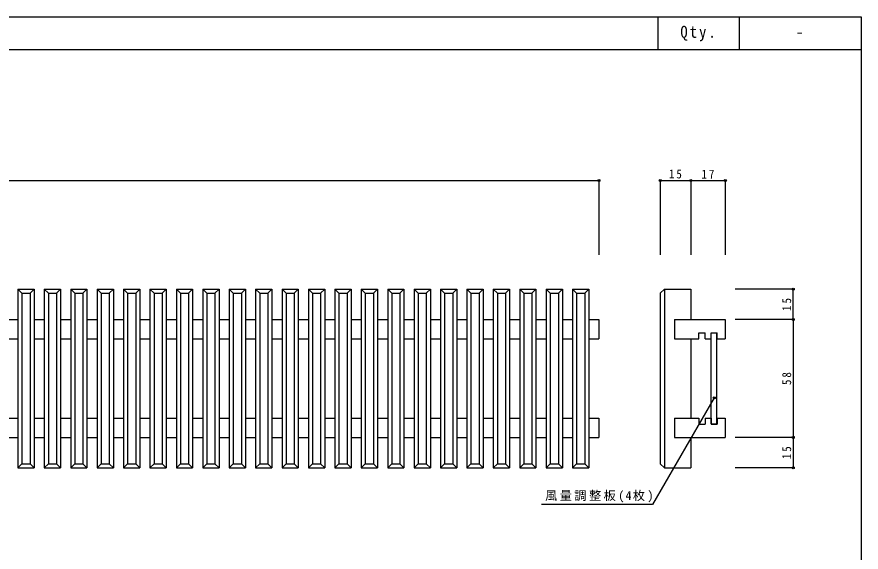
# Model space of a CAD drawing. Units: millimetres, scale not verified. Extents: x -315 to 4492, y -3704 to 299.
# Drawn here: x 77.1 to 492.6, y 35.7 to 299.1 of the extents above; entities that cross this region are included whole.
import ezdxf
from ezdxf.enums import TextEntityAlignment as Align

# ---------------------------------------------------------------- set-up
doc = ezdxf.new("R2010")
doc.units = ezdxf.units.MM
doc.header["$LTSCALE"] = 2
doc.header["$PDMODE"] = 32
doc.header["$PDSIZE"] = 1
doc.layers.add('0-0', color=7, linetype='Continuous')
doc.layers.add('F-0', color=2, linetype='Continuous')
doc.styles.add('ＭＳ ゴシック', font='')
doc.styles.get('ＭＳ ゴシック').set_extended_font_data('MS Gothic')

msp = doc.modelspace()

# ---------------------------------------------------------------- linework, layer by layer
at = {"layer": '0-0', "color": 4}
for p, q in [((-239.437, 218.54), (363.563, 218.54)), ((363.563, 218.54), (363.563, 181.934)), ((393.745, 218.54), (408.745, 218.54)), ((393.745, 218.54), (393.745, 181.934)), ((408.745, 218.54), (408.745, 181.934)), ((408.745, 218.54), (425.745, 218.54)), ((425.745, 218.54), (425.745, 181.934)), ((79.563, 163.139), (77.563, 165.139)), ((79.563, 163.139), (79.563, 79.139)), ((83.563, 163.139), (85.563, 165.139)), ((92.563, 163.139), (90.563, 165.139)), ((92.563, 163.139), (92.563, 79.139)), ((96.563, 163.139), (98.563, 165.139)), ((105.563, 163.139), (103.563, 165.139)), ((105.563, 163.139), (105.563, 79.139)), ((109.563, 163.139), (111.563, 165.139)), ((118.563, 163.139), (116.563, 165.139)), ((118.563, 163.139), (118.563, 79.139)), ((122.563, 163.139), (124.563, 165.139)), ((131.563, 163.139), (129.563, 165.139)), ((131.563, 163.139), (131.563, 79.139)), ((135.563, 163.139), (137.563, 165.139)), ((144.563, 163.139), (142.563, 165.139)), ((144.563, 163.139), (144.563, 79.139)), ((148.563, 163.139), (150.563, 165.139)), ((157.563, 163.139), (155.563, 165.139)), ((157.563, 163.139), (157.563, 79.139)), ((161.563, 163.139), (163.563, 165.139)), ((170.563, 163.139), (168.563, 165.139)), ((170.563, 163.139), (170.563, 79.139)), ((174.563, 163.139), (176.563, 165.139)), ((183.563, 163.139), (181.563, 165.139)), ((183.563, 163.139), (183.563, 79.139)), ((187.563, 163.139), (189.563, 165.139)), ((196.563, 163.139), (194.563, 165.139)), ((196.563, 163.139), (196.563, 79.139)), ((200.563, 163.139), (202.563, 165.139)), ((209.563, 163.139), (207.563, 165.139)), ((209.563, 163.139), (209.563, 79.139)), ((213.563, 163.139), (215.563, 165.139)), ((222.563, 163.139), (220.563, 165.139)), ((222.563, 163.139), (222.563, 79.139)), ((226.563, 163.139), (228.563, 165.139)), ((235.563, 163.139), (233.563, 165.139)), ((235.563, 163.139), (235.563, 79.139)), ((239.563, 163.139), (241.563, 165.139)), ((248.563, 163.139), (246.563, 165.139)), ((248.563, 163.139), (248.563, 79.139)), ((252.563, 163.139), (254.563, 165.139)), ((261.563, 163.139), (259.563, 165.139)), ((261.563, 163.139), (261.563, 79.139)), ((265.563, 163.139), (267.563, 165.139)), ((274.563, 163.139), (272.563, 165.139)), ((274.563, 163.139), (274.563, 79.139)), ((278.563, 163.139), (280.563, 165.139)), ((287.563, 163.139), (285.563, 165.139)), ((287.563, 163.139), (287.563, 79.139)), ((291.563, 163.139), (293.563, 165.139)), ((300.563, 163.139), (298.563, 165.139)), ((300.563, 163.139), (300.563, 79.139)), ((304.563, 163.139), (306.563, 165.139)), ((313.563, 163.139), (311.563, 165.139)), ((313.563, 163.139), (313.563, 79.139)), ((317.563, 163.139), (319.563, 165.139)), ((326.563, 163.139), (324.563, 165.139)), ((326.563, 163.139), (326.563, 79.139)), ((330.563, 163.139), (332.563, 165.139)), ((339.563, 163.139), (337.563, 165.139)), ((339.563, 163.139), (339.563, 79.139)), ((343.563, 163.139), (345.563, 165.139)), ((352.563, 163.139), (350.563, 165.139)), ((352.563, 163.139), (352.563, 79.139)), ((356.563, 163.139), (358.563, 165.139)), ((395.745, 165.139), (395.745, 77.139)), ((459.205, 165.139), (430.651, 165.139)), ((459.205, 150.139), (459.205, 165.139)), ((459.205, 150.139), (430.651, 150.139)), ((459.205, 150.139), (459.205, 92.139)), ((420.314, 111.636), (389.961, 59.064)), ((459.205, 92.139), (430.651, 92.139)), ((459.205, 92.139), (459.205, 77.139)), ((79.563, 79.139), (77.563, 77.139)), ((92.563, 79.139), (90.563, 77.139)), ((105.563, 79.139), (103.563, 77.139)), ((118.563, 79.139), (116.563, 77.139)), ((131.563, 79.139), (129.563, 77.139)), ((144.563, 79.139), (142.563, 77.139)), ((157.563, 79.139), (155.563, 77.139)), ((170.563, 79.139), (168.563, 77.139)), ((183.563, 79.139), (181.563, 77.139)), ((196.563, 79.139), (194.563, 77.139)), ((209.563, 79.139), (207.563, 77.139)), ((222.563, 79.139), (220.563, 77.139)), ((235.563, 79.139), (233.563, 77.139)), ((248.563, 79.139), (246.563, 77.139)), ((261.563, 79.139), (259.563, 77.139)), ((274.563, 79.139), (272.563, 77.139)), ((287.563, 79.139), (285.563, 77.139)), ((300.563, 79.139), (298.563, 77.139)), ((313.563, 79.139), (311.563, 77.139)), ((326.563, 79.139), (324.563, 77.139)), ((339.563, 79.139), (337.563, 77.139)), ((352.563, 79.139), (350.563, 77.139)), ((459.205, 77.139), (430.651, 77.139)), ((389.961, 59.064), (335.296, 59.064))]:
    msp.add_line(p, q, dxfattribs=at)
at = {"layer": '0-0'}
for p, q in [((77.563, 165.139), (77.563, 77.139)), ((77.563, 165.139), (85.563, 165.139)), ((85.563, 165.139), (85.563, 77.139)), ((90.563, 165.139), (90.563, 77.139)), ((90.563, 165.139), (98.563, 165.139)), ((98.563, 165.139), (98.563, 77.139)), ((103.563, 165.139), (103.563, 77.139)), ((103.563, 165.139), (111.563, 165.139)), ((111.563, 165.139), (111.563, 77.139)), ((116.563, 165.139), (116.563, 77.139)), ((116.563, 165.139), (124.563, 165.139)), ((124.563, 165.139), (124.563, 77.139)), ((129.563, 165.139), (129.563, 77.139)), ((129.563, 165.139), (137.563, 165.139)), ((137.563, 165.139), (137.563, 77.139)), ((142.563, 165.139), (142.563, 77.139)), ((142.563, 165.139), (150.563, 165.139)), ((150.563, 165.139), (150.563, 77.139)), ((155.563, 165.139), (155.563, 77.139)), ((155.563, 165.139), (163.563, 165.139)), ((163.563, 165.139), (163.563, 77.139)), ((168.563, 165.139), (168.563, 77.139)), ((168.563, 165.139), (176.563, 165.139)), ((176.563, 165.139), (176.563, 77.139)), ((181.563, 165.139), (181.563, 77.139)), ((181.563, 165.139), (189.563, 165.139)), ((189.563, 165.139), (189.563, 77.139)), ((194.563, 165.139), (194.563, 77.139)), ((194.563, 165.139), (202.563, 165.139)), ((202.563, 165.139), (202.563, 77.139)), ((207.563, 165.139), (207.563, 77.139)), ((207.563, 165.139), (215.563, 165.139)), ((215.563, 165.139), (215.563, 77.139)), ((220.563, 165.139), (220.563, 77.139)), ((220.563, 165.139), (228.563, 165.139)), ((228.563, 165.139), (228.563, 77.139)), ((233.563, 165.139), (233.563, 77.139)), ((233.563, 165.139), (241.563, 165.139)), ((241.563, 165.139), (241.563, 77.139)), ((246.563, 165.139), (246.563, 77.139)), ((246.563, 165.139), (254.563, 165.139)), ((254.563, 165.139), (254.563, 77.139)), ((259.563, 165.139), (259.563, 77.139)), ((259.563, 165.139), (267.563, 165.139)), ((267.563, 165.139), (267.563, 77.139)), ((272.563, 165.139), (272.563, 77.139)), ((272.563, 165.139), (280.563, 165.139)), ((280.563, 165.139), (280.563, 77.139)), ((285.563, 165.139), (285.563, 77.139)), ((285.563, 165.139), (293.563, 165.139)), ((293.563, 165.139), (293.563, 77.139)), ((298.563, 165.139), (298.563, 77.139)), ((298.563, 165.139), (306.563, 165.139)), ((306.563, 165.139), (306.563, 77.139)), ((311.563, 165.139), (311.563, 77.139)), ((311.563, 165.139), (319.563, 165.139)), ((319.563, 165.139), (319.563, 77.139)), ((324.563, 165.139), (324.563, 77.139)), ((324.563, 165.139), (332.563, 165.139)), ((332.563, 165.139), (332.563, 77.139)), ((337.563, 165.139), (337.563, 77.139)), ((337.563, 165.139), (345.563, 165.139)), ((345.563, 165.139), (345.563, 77.139)), ((350.563, 165.139), (350.563, 77.139)), ((350.563, 165.139), (358.563, 165.139)), ((358.563, 165.139), (358.563, 77.139)), ((395.745, 165.139), (393.745, 163.139)), ((393.745, 163.139), (393.745, 79.139)), ((395.745, 165.139), (408.745, 165.139)), ((408.745, 165.139), (408.745, 150.139)), ((72.563, 150.139), (77.563, 150.139)), ((85.563, 150.139), (90.563, 150.139)), ((98.563, 150.139), (103.563, 150.139)), ((111.563, 150.139), (116.563, 150.139)), ((124.563, 150.139), (129.563, 150.139)), ((137.563, 150.139), (142.563, 150.139)), ((150.563, 150.139), (155.563, 150.139)), ((163.563, 150.139), (168.563, 150.139)), ((176.563, 150.139), (181.563, 150.139)), ((189.563, 150.139), (194.563, 150.139)), ((202.563, 150.139), (207.563, 150.139)), ((215.563, 150.139), (220.563, 150.139)), ((228.563, 150.139), (233.563, 150.139)), ((241.563, 150.139), (246.563, 150.139)), ((254.563, 150.139), (259.563, 150.139)), ((267.563, 150.139), (272.563, 150.139)), ((280.563, 150.139), (285.563, 150.139)), ((293.563, 150.139), (298.563, 150.139)), ((306.563, 150.139), (311.563, 150.139)), ((319.563, 150.139), (324.563, 150.139)), ((332.563, 150.139), (337.563, 150.139)), ((345.563, 150.139), (350.563, 150.139)), ((358.563, 150.139), (363.563, 150.139)), ((363.563, 150.139), (363.563, 140.639)), ((400.745, 150.139), (425.745, 150.139)), ((400.745, 150.139), (400.745, 140.639)), ((425.745, 150.139), (425.745, 140.639)), ((415.745, 140.639), (415.745, 143.639)), ((418.845, 143.539), (421.645, 143.539)), ((418.845, 98.739), (418.845, 143.539)), ((421.645, 98.739), (421.645, 143.539)), ((421.745, 140.639), (421.745, 143.639)), ((72.563, 140.639), (77.563, 140.639)), ((85.563, 140.639), (90.563, 140.639)), ((98.563, 140.639), (103.563, 140.639)), ((111.563, 140.639), (116.563, 140.639)), ((124.563, 140.639), (129.563, 140.639)), ((137.563, 140.639), (142.563, 140.639)), ((150.563, 140.639), (155.563, 140.639)), ((163.563, 140.639), (168.563, 140.639)), ((176.563, 140.639), (181.563, 140.639)), ((189.563, 140.639), (194.563, 140.639)), ((202.563, 140.639), (207.563, 140.639)), ((215.563, 140.639), (220.563, 140.639)), ((228.563, 140.639), (233.563, 140.639)), ((241.563, 140.639), (246.563, 140.639)), ((254.563, 140.639), (259.563, 140.639)), ((267.563, 140.639), (272.563, 140.639)), ((280.563, 140.639), (285.563, 140.639)), ((293.563, 140.639), (298.563, 140.639)), ((306.563, 140.639), (311.563, 140.639)), ((319.563, 140.639), (324.563, 140.639)), ((332.563, 140.639), (337.563, 140.639)), ((345.563, 140.639), (350.563, 140.639)), ((358.563, 140.639), (363.563, 140.639)), ((408.745, 140.639), (408.745, 101.639)), ((421.745, 140.639), (425.745, 140.639)), ((72.563, 101.639), (77.563, 101.639)), ((85.563, 101.639), (90.563, 101.639)), ((98.563, 101.639), (103.563, 101.639)), ((111.563, 101.639), (116.563, 101.639)), ((124.563, 101.639), (129.563, 101.639)), ((137.563, 101.639), (142.563, 101.639)), ((150.563, 101.639), (155.563, 101.639)), ((163.563, 101.639), (168.563, 101.639)), ((176.563, 101.639), (181.563, 101.639)), ((189.563, 101.639), (194.563, 101.639)), ((202.563, 101.639), (207.563, 101.639)), ((215.563, 101.639), (220.563, 101.639)), ((228.563, 101.639), (233.563, 101.639)), ((241.563, 101.639), (246.563, 101.639)), ((254.563, 101.639), (259.563, 101.639)), ((267.563, 101.639), (272.563, 101.639)), ((280.563, 101.639), (285.563, 101.639)), ((293.563, 101.639), (298.563, 101.639)), ((306.563, 101.639), (311.563, 101.639)), ((319.563, 101.639), (324.563, 101.639)), ((332.563, 101.639), (337.563, 101.639)), ((345.563, 101.639), (350.563, 101.639)), ((358.563, 101.639), (363.563, 101.639)), ((363.563, 101.639), (363.563, 92.139)), ((415.745, 101.639), (415.745, 98.639)), ((421.745, 101.639), (421.745, 98.639)), ((421.745, 101.639), (425.745, 101.639)), ((425.745, 101.639), (425.745, 92.139)), ((418.845, 98.739), (421.645, 98.739)), ((72.563, 92.139), (77.563, 92.139)), ((85.563, 92.139), (90.563, 92.139)), ((98.563, 92.139), (103.563, 92.139)), ((111.563, 92.139), (116.563, 92.139)), ((124.563, 92.139), (129.563, 92.139)), ((137.563, 92.139), (142.563, 92.139)), ((150.563, 92.139), (155.563, 92.139)), ((163.563, 92.139), (168.563, 92.139)), ((176.563, 92.139), (181.563, 92.139)), ((189.563, 92.139), (194.563, 92.139)), ((202.563, 92.139), (207.563, 92.139)), ((215.563, 92.139), (220.563, 92.139)), ((228.563, 92.139), (233.563, 92.139)), ((241.563, 92.139), (246.563, 92.139)), ((254.563, 92.139), (259.563, 92.139)), ((267.563, 92.139), (272.563, 92.139)), ((280.563, 92.139), (285.563, 92.139)), ((293.563, 92.139), (298.563, 92.139)), ((306.563, 92.139), (311.563, 92.139)), ((319.563, 92.139), (324.563, 92.139)), ((332.563, 92.139), (337.563, 92.139)), ((345.563, 92.139), (350.563, 92.139)), ((358.563, 92.139), (363.563, 92.139)), ((408.745, 92.139), (408.745, 77.139)), ((395.745, 77.139), (393.745, 79.139)), ((77.563, 77.139), (85.563, 77.139)), ((90.563, 77.139), (98.563, 77.139)), ((103.563, 77.139), (111.563, 77.139)), ((116.563, 77.139), (124.563, 77.139)), ((129.563, 77.139), (137.563, 77.139)), ((142.563, 77.139), (150.563, 77.139)), ((155.563, 77.139), (163.563, 77.139)), ((168.563, 77.139), (176.563, 77.139)), ((181.563, 77.139), (189.563, 77.139)), ((194.563, 77.139), (202.563, 77.139)), ((207.563, 77.139), (215.563, 77.139)), ((220.563, 77.139), (228.563, 77.139)), ((233.563, 77.139), (241.563, 77.139)), ((246.563, 77.139), (254.563, 77.139)), ((259.563, 77.139), (267.563, 77.139)), ((272.563, 77.139), (280.563, 77.139)), ((285.563, 77.139), (293.563, 77.139)), ((298.563, 77.139), (306.563, 77.139)), ((311.563, 77.139), (319.563, 77.139)), ((324.563, 77.139), (332.563, 77.139)), ((337.563, 77.139), (345.563, 77.139)), ((350.563, 77.139), (358.563, 77.139)), ((395.745, 77.139), (408.745, 77.139))]:
    msp.add_line(p, q, dxfattribs=at)
at = {"layer": '0-0', "color": 4}
for points in [[(79.563, 163.139), (83.563, 163.139), (83.563, 79.139)], [(92.563, 163.139), (96.563, 163.139), (96.563, 79.139)], [(105.563, 163.139), (109.563, 163.139), (109.563, 79.139)], [(118.563, 163.139), (122.563, 163.139), (122.563, 79.139)], [(131.563, 163.139), (135.563, 163.139), (135.563, 79.139)], [(144.563, 163.139), (148.563, 163.139), (148.563, 79.139)], [(157.563, 163.139), (161.563, 163.139), (161.563, 79.139)], [(170.563, 163.139), (174.563, 163.139), (174.563, 79.139)], [(183.563, 163.139), (187.563, 163.139), (187.563, 79.139)], [(196.563, 163.139), (200.563, 163.139), (200.563, 79.139)], [(209.563, 163.139), (213.563, 163.139), (213.563, 79.139)], [(222.563, 163.139), (226.563, 163.139), (226.563, 79.139)], [(235.563, 163.139), (239.563, 163.139), (239.563, 79.139)], [(248.563, 163.139), (252.563, 163.139), (252.563, 79.139)], [(261.563, 163.139), (265.563, 163.139), (265.563, 79.139)], [(274.563, 163.139), (278.563, 163.139), (278.563, 79.139)], [(287.563, 163.139), (291.563, 163.139), (291.563, 79.139)], [(300.563, 163.139), (304.563, 163.139), (304.563, 79.139)], [(313.563, 163.139), (317.563, 163.139), (317.563, 79.139)], [(326.563, 163.139), (330.563, 163.139), (330.563, 79.139)], [(339.563, 163.139), (343.563, 163.139), (343.563, 79.139)], [(352.563, 163.139), (356.563, 163.139), (356.563, 79.139)], [(79.563, 79.139), (83.563, 79.139), (85.563, 77.139)], [(92.563, 79.139), (96.563, 79.139), (98.563, 77.139)], [(105.563, 79.139), (109.563, 79.139), (111.563, 77.139)], [(118.563, 79.139), (122.563, 79.139), (124.563, 77.139)], [(131.563, 79.139), (135.563, 79.139), (137.563, 77.139)], [(144.563, 79.139), (148.563, 79.139), (150.563, 77.139)], [(157.563, 79.139), (161.563, 79.139), (163.563, 77.139)], [(170.563, 79.139), (174.563, 79.139), (176.563, 77.139)], [(183.563, 79.139), (187.563, 79.139), (189.563, 77.139)], [(196.563, 79.139), (200.563, 79.139), (202.563, 77.139)], [(209.563, 79.139), (213.563, 79.139), (215.563, 77.139)], [(222.563, 79.139), (226.563, 79.139), (228.563, 77.139)], [(235.563, 79.139), (239.563, 79.139), (241.563, 77.139)], [(248.563, 79.139), (252.563, 79.139), (254.563, 77.139)], [(261.563, 79.139), (265.563, 79.139), (267.563, 77.139)], [(274.563, 79.139), (278.563, 79.139), (280.563, 77.139)], [(287.563, 79.139), (291.563, 79.139), (293.563, 77.139)], [(300.563, 79.139), (304.563, 79.139), (306.563, 77.139)], [(313.563, 79.139), (317.563, 79.139), (319.563, 77.139)], [(326.563, 79.139), (330.563, 79.139), (332.563, 77.139)], [(339.563, 79.139), (343.563, 79.139), (345.563, 77.139)], [(352.563, 79.139), (356.563, 79.139), (358.563, 77.139)]]:
    msp.add_lwpolyline(points, dxfattribs=at)
at = {"layer": '0-0'}
for points in [[(400.745, 140.639), (412.745, 140.639), (412.745, 143.639), (415.745, 143.639)], [(415.745, 140.639), (418.745, 140.639), (418.745, 143.639), (421.745, 143.639)], [(400.745, 101.639), (400.745, 92.139), (425.745, 92.139)], [(400.745, 101.639), (412.745, 101.639), (412.745, 98.639), (415.745, 98.639)], [(415.745, 101.639), (418.745, 101.639), (418.745, 98.639), (421.745, 98.639)]]:
    msp.add_lwpolyline(points, dxfattribs=at)
at = {"layer": '0-0', "color": 5}
for p in [(363.563, 218.54), (393.745, 218.54), (408.745, 218.54), (425.745, 218.54), (459.205, 165.139), (459.205, 150.139), (420.314, 111.636), (459.205, 92.139), (459.205, 77.139)]:
    msp.add_point(p, dxfattribs=at)
at = {"layer": 'F-0', "color": 5}
for p, q in [((392.577, 299.13), (392.577, 283.13)), ((432.577, 299.13), (432.577, 283.13)), ((492.577, 299.13), (492.577, -262.87)), ((-315.423, 283.13), (492.577, 283.13))]:
    msp.add_line(p, q, dxfattribs=at)
msp.add_lwpolyline([(-315.423, -262.87), (-315.423, 299.13), (492.577, 299.13)], dxfattribs=at)

# ---------------------------------------------------------------- texts
at = {"layer": '0-0', "char_height": 4.399, "attachment_point": 7, "style": 'ＭＳ ゴシック'}
for s, insert in [('\\T1.36;\\W0.9;15', (397.995, 219.54)), ('\\T1.36;\\W0.9;17', (413.995, 219.54)), ('\\T1.2;風量調整板(4枚)', (337.035, 60.144))]:
    msp.add_mtext(s, dxfattribs=dict(at, insert=insert))
at = {"layer": '0-0', "char_height": 4.399, "attachment_point": 7, "rotation": 90, "style": 'ＭＳ ゴシック'}
for s, insert in [('\\T1.36;\\W0.9;15', (458.205, 154.389)), ('\\T1.36;\\W0.9;58', (458.205, 117.889)), ('\\T1.36;\\W0.9;15', (458.205, 81.389))]:
    msp.add_mtext(s, dxfattribs=dict(at, insert=insert))
at = {"layer": 'F-0', "color": 7, "style": 'ＭＳ ゴシック'}
msp.add_text('-', height=5.865, dxfattribs=at).set_placement((460.377, 287.13), align=Align.BOTTOM_LEFT)
at = {"layer": 'F-0', "color": 7, "insert": (403.627, 287.13), "char_height": 5.865, "attachment_point": 7, "style": 'ＭＳ ゴシック'}
msp.add_mtext('\\T1.28;\\W0.9;Qty.', dxfattribs=at)
msp.add_mtext('\\T1.28;\\W0.9;Qty.', dxfattribs=at)

doc.saveas('drawing.dxf')
